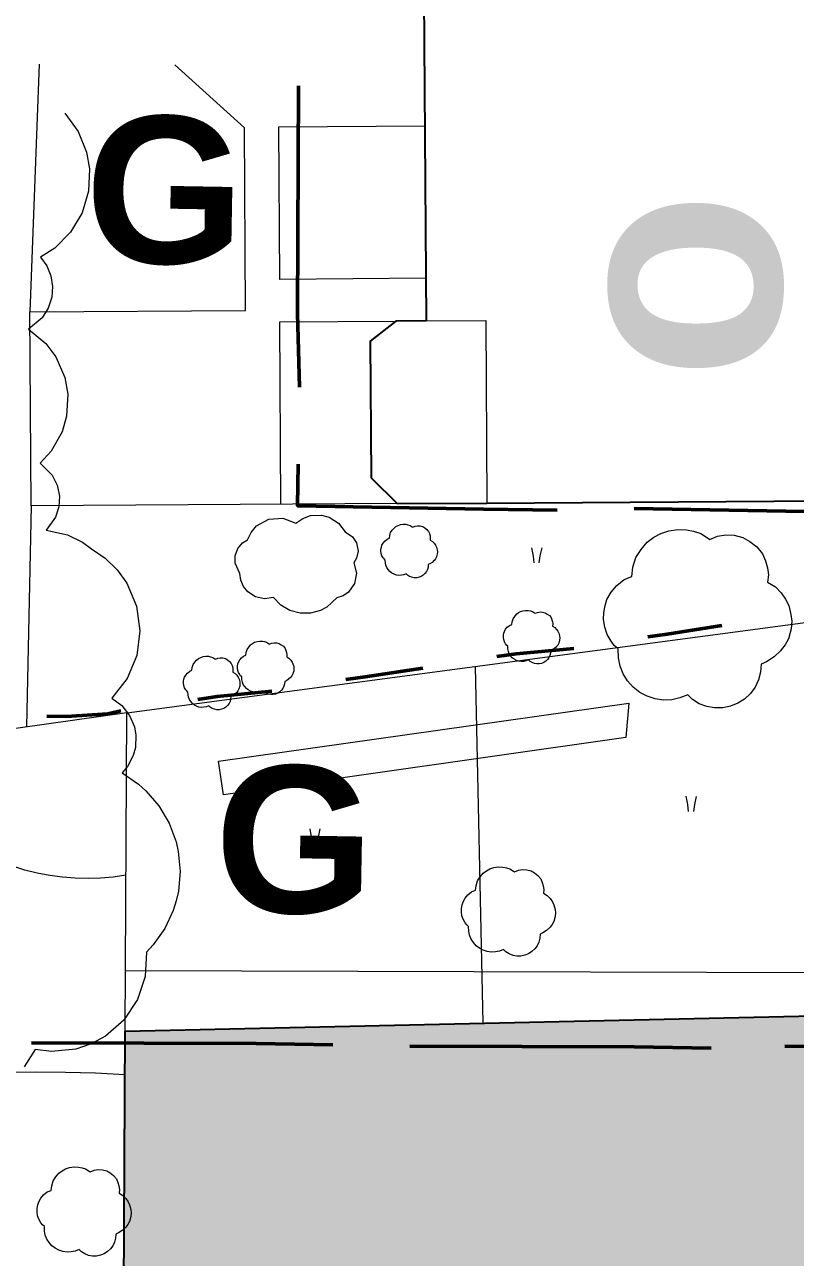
# Model space of a CAD drawing. Header units: metres. Extents: x -208 to 1512, y -277 to 123.
# Drawn here: x 781.78 to 802.21, y 44.93 to 77.62 of the extents above; entities that cross this region are included whole.
import ezdxf

# ---------------------------------------------------------------- set-up
doc = ezdxf.new("R2010")
doc.units = ezdxf.units.M
doc.header["$MEASUREMENT"] = 0
for name, color, linetype in [('725 Nachbarbebauung', 7, 'Continuous'), ('740_WienGV_Flwd-Bebauungsplan', 7, 'Continuous'), ('740_WienGV_Flwd-Bebauungsplan Text', 7, 'Continuous'), ('740_WienGV_L_Baum_ -gruppen_ Grünflächen', 7, 'Continuous'), ('740_WienGV_L_Böschungskante', 7, 'Continuous'), ('740_WienGV_L_Gebäude', 7, 'Continuous'), ('740_WienGV_L_Mauer_Sockel', 7, 'Continuous')]:
    doc.layers.add(name, color=color, linetype=linetype)
doc.styles.add('ERSTELLTER_STIL_12', font='arial.ttf', dxfattribs={"width": 1.000059})
doc.styles.add('ERSTELLTER_STIL_13', font='arial.ttf', dxfattribs={"width": 0.999942})

# ---------------------------------------------------------------- blocks, each defined once
blk = doc.blocks.new('Decke_109_5', base_point=(784.443, 50.928))
at = {"layer": '725 Nachbarbebauung', "linetype": 'Continuous', "lineweight": 0, "true_color": 0x1f1f1f}
blk.add_hatch(color=250, dxfattribs=at).paths.add_polyline_path([(784.443, 50.928), (784.377, 38.881), (806.436, 38.825), (822.166, 38.786), (822.212, 51.77), (806.667, 51.424)])
at = {"layer": '725 Nachbarbebauung', "color": 8, "linetype": 'Continuous', "lineweight": 13, "flags": 128}
blk.add_lwpolyline([(784.443, 50.928), (784.377, 38.881), (806.436, 38.825), (822.166, 38.786), (822.212, 51.77), (806.667, 51.424)], close=True, dxfattribs=at)
blk = doc.blocks.new('GI00131_ATT627(WIESE)0[560]_5', base_point=(799.448, 56.953))
at = {"layer": '740_WienGV_L_Baum_ -gruppen_ Grünflächen', "color": 252, "linetype": 'Continuous', "lineweight": 13, "true_color": 0x949494}
for p, q in [((799.311, 57.155), (799.351, 56.934)), ((799.351, 56.934), (799.372, 56.754)), ((799.516, 56.751), (799.543, 56.937)), ((799.543, 56.937), (799.592, 57.15))]:
    blk.add_line(p, q, dxfattribs=at)
blk = doc.blocks.new('GI00131_ATT627(WIESE)0[561]_5', base_point=(795.353, 63.546))
at = {"layer": '740_WienGV_L_Baum_ -gruppen_ Grünflächen', "color": 252, "linetype": 'Continuous', "lineweight": 13, "true_color": 0x949494}
for p, q in [((795.216, 63.748), (795.256, 63.527)), ((795.256, 63.527), (795.277, 63.347)), ((795.421, 63.344), (795.448, 63.53)), ((795.448, 63.53), (795.497, 63.743))]:
    blk.add_line(p, q, dxfattribs=at)
blk = doc.blocks.new('GI00131_ATT627(WIESE)0[563]_5', base_point=(789.471, 56.091))
at = {"layer": '740_WienGV_L_Baum_ -gruppen_ Grünflächen', "color": 252, "linetype": 'Continuous', "lineweight": 13, "true_color": 0x949494}
for p, q in [((789.335, 56.294), (789.375, 56.073)), ((789.567, 56.075), (789.615, 56.289)), ((789.375, 56.073), (789.395, 55.893)), ((789.539, 55.89), (789.567, 56.075))]:
    blk.add_line(p, q, dxfattribs=at)
blk = doc.blocks.new('GI0007_ATT22(LAUB)0[573]_5', base_point=(795.219, 61.377))
at = {"layer": '740_WienGV_L_Baum_ -gruppen_ Grünflächen', "color": 252, "linetype": 'Continuous', "lineweight": 13, "true_color": 0x949494}
for p, q in [((794.694, 61.713), (794.703, 61.786)), ((794.703, 61.786), (794.726, 61.864)), ((794.726, 61.864), (794.77, 61.928)), ((794.77, 61.928), (794.816, 61.986)), ((794.816, 61.986), (794.868, 62.026)), ((794.868, 62.026), (794.924, 62.056)), ((794.924, 62.056), (794.988, 62.076)), ((794.988, 62.076), (795.059, 62.087)), ((795.059, 62.087), (795.13, 62.084)), ((795.13, 62.084), (795.185, 62.073)), ((795.185, 62.073), (795.242, 62.055)), ((795.242, 62.055), (795.297, 62.02)), ((795.297, 62.02), (795.314, 62.008)), ((795.314, 62.008), (795.376, 62.033)), ((795.376, 62.033), (795.443, 62.044)), ((795.443, 62.044), (795.51, 62.041)), ((795.51, 62.041), (795.579, 62.022)), ((795.579, 62.022), (795.634, 61.99)), ((795.634, 61.99), (795.688, 61.948)), ((795.688, 61.948), (795.733, 61.894)), ((795.733, 61.894), (795.757, 61.838)), ((795.757, 61.838), (795.773, 61.782)), ((794.471, 61.426), (794.482, 61.481)), ((794.482, 61.481), (794.496, 61.529)), ((794.496, 61.529), (794.53, 61.588)), ((794.53, 61.588), (794.574, 61.641)), ((794.574, 61.641), (794.633, 61.688)), ((794.633, 61.688), (794.694, 61.713)), ((795.773, 61.782), (795.78, 61.726)), ((795.78, 61.726), (795.775, 61.667)), ((795.775, 61.667), (795.836, 61.631)), ((795.836, 61.631), (795.882, 61.583)), ((795.882, 61.583), (795.917, 61.532)), ((795.917, 61.532), (795.942, 61.481)), ((795.942, 61.481), (795.96, 61.411)), ((794.47, 61.371), (794.471, 61.426)), ((794.479, 61.31), (794.47, 61.371)), ((794.498, 61.252), (794.479, 61.31)), ((794.53, 61.198), (794.498, 61.252)), ((794.554, 61.164), (794.53, 61.198)), ((794.585, 61.137), (794.554, 61.164)), ((794.588, 61.065), (794.585, 61.137)), ((795.913, 61.168), (795.882, 61.128)), ((795.939, 61.218), (795.913, 61.168)), ((795.961, 61.295), (795.939, 61.218)), ((795.96, 61.411), (795.966, 61.357)), ((795.966, 61.357), (795.961, 61.295)), ((794.601, 61), (794.588, 61.065)), ((794.626, 60.938), (794.601, 61)), ((794.661, 60.882), (794.626, 60.938)), ((794.706, 60.832), (794.661, 60.882)), ((794.757, 60.791), (794.706, 60.832)), ((795.675, 60.832), (795.638, 60.781)), ((795.703, 60.889), (795.675, 60.832)), ((795.719, 60.951), (795.703, 60.889)), ((795.724, 61.015), (795.719, 60.951)), ((795.766, 61.034), (795.724, 61.015)), ((795.826, 61.073), (795.766, 61.034)), ((795.877, 61.121), (795.826, 61.073)), ((795.882, 61.128), (795.877, 61.121)), ((794.816, 60.76), (794.757, 60.791)), ((794.88, 60.739), (794.816, 60.76)), ((794.946, 60.729), (794.88, 60.739)), ((795.012, 60.733), (794.946, 60.729)), ((795.077, 60.746), (795.012, 60.733)), ((795.14, 60.772), (795.077, 60.746)), ((795.177, 60.734), (795.14, 60.772)), ((795.231, 60.701), (795.177, 60.734)), ((795.291, 60.678), (795.231, 60.701)), ((795.353, 60.667), (795.291, 60.678)), ((795.417, 60.668), (795.353, 60.667)), ((795.479, 60.68), (795.417, 60.668)), ((795.538, 60.704), (795.479, 60.68)), ((795.591, 60.738), (795.538, 60.704)), ((795.638, 60.781), (795.591, 60.738))]:
    blk.add_line(p, q, dxfattribs=at)
blk = doc.blocks.new('GI0007_ATT22(LAUB)0[574]_5', base_point=(788.168, 60.562))
at = {"layer": '740_WienGV_L_Baum_ -gruppen_ Grünflächen', "color": 252, "linetype": 'Continuous', "lineweight": 13, "true_color": 0x949494}
for p, q in [((787.719, 61.113), (787.766, 61.171)), ((787.766, 61.171), (787.818, 61.211)), ((787.818, 61.211), (787.874, 61.241)), ((787.874, 61.241), (787.938, 61.261)), ((787.938, 61.261), (788.009, 61.272)), ((788.009, 61.272), (788.08, 61.269)), ((788.08, 61.269), (788.135, 61.258)), ((788.135, 61.258), (788.192, 61.24)), ((788.192, 61.24), (788.247, 61.205)), ((788.247, 61.205), (788.264, 61.193)), ((788.264, 61.193), (788.326, 61.218)), ((788.326, 61.218), (788.392, 61.229)), ((788.392, 61.229), (788.46, 61.226)), ((788.46, 61.226), (788.529, 61.207)), ((788.529, 61.207), (788.583, 61.175)), ((788.583, 61.175), (788.638, 61.133)), ((788.638, 61.133), (788.683, 61.079)), ((787.48, 60.773), (787.524, 60.826)), ((787.524, 60.826), (787.583, 60.873)), ((787.583, 60.873), (787.644, 60.898)), ((787.644, 60.898), (787.653, 60.971)), ((787.653, 60.971), (787.676, 61.049)), ((787.676, 61.049), (787.719, 61.113)), ((788.683, 61.079), (788.706, 61.023)), ((788.706, 61.023), (788.723, 60.967)), ((788.723, 60.967), (788.73, 60.911)), ((788.73, 60.911), (788.725, 60.852)), ((788.725, 60.852), (788.786, 60.817)), ((788.786, 60.817), (788.832, 60.768)), ((787.42, 60.556), (787.421, 60.611)), ((787.429, 60.495), (787.42, 60.556)), ((787.421, 60.611), (787.432, 60.666)), ((787.448, 60.437), (787.429, 60.495)), ((787.432, 60.666), (787.445, 60.714)), ((787.445, 60.714), (787.48, 60.773)), ((788.832, 60.768), (788.867, 60.717)), ((788.867, 60.717), (788.892, 60.666)), ((788.911, 60.48), (788.889, 60.403)), ((788.892, 60.666), (788.91, 60.596)), ((788.91, 60.596), (788.916, 60.542)), ((788.916, 60.542), (788.911, 60.48)), ((787.48, 60.383), (787.448, 60.437)), ((787.504, 60.349), (787.48, 60.383)), ((787.535, 60.322), (787.504, 60.349)), ((787.538, 60.25), (787.535, 60.322)), ((787.551, 60.185), (787.538, 60.25)), ((787.575, 60.123), (787.551, 60.185)), ((788.674, 60.2), (788.669, 60.136)), ((788.716, 60.219), (788.674, 60.2)), ((788.776, 60.258), (788.716, 60.219)), ((788.827, 60.306), (788.776, 60.258)), ((788.832, 60.313), (788.827, 60.306)), ((788.863, 60.353), (788.832, 60.313)), ((788.889, 60.403), (788.863, 60.353)), ((787.611, 60.067), (787.575, 60.123)), ((787.656, 60.017), (787.611, 60.067)), ((787.707, 59.976), (787.656, 60.017)), ((787.766, 59.945), (787.707, 59.976)), ((787.83, 59.924), (787.766, 59.945)), ((787.896, 59.915), (787.83, 59.924)), ((787.962, 59.918), (787.896, 59.915)), ((788.027, 59.931), (787.962, 59.918)), ((788.09, 59.957), (788.027, 59.931)), ((788.127, 59.919), (788.09, 59.957)), ((788.181, 59.886), (788.127, 59.919)), ((788.24, 59.863), (788.181, 59.886)), ((788.303, 59.852), (788.24, 59.863)), ((788.367, 59.853), (788.303, 59.852)), ((788.429, 59.865), (788.367, 59.853)), ((788.488, 59.889), (788.429, 59.865)), ((788.541, 59.923), (788.488, 59.889)), ((788.588, 59.966), (788.541, 59.923)), ((788.625, 60.017), (788.588, 59.966)), ((788.653, 60.074), (788.625, 60.017)), ((788.669, 60.136), (788.653, 60.074))]:
    blk.add_line(p, q, dxfattribs=at)
blk = doc.blocks.new('GI0007_ATT22(LAUB)0[575]_5', base_point=(786.739, 60.161))
at = {"layer": '740_WienGV_L_Baum_ -gruppen_ Grünflächen', "color": 252, "linetype": 'Continuous', "lineweight": 13, "true_color": 0x949494}
for p, q in [((786.337, 60.77), (786.389, 60.81)), ((786.389, 60.81), (786.445, 60.84)), ((786.445, 60.84), (786.508, 60.86)), ((786.508, 60.86), (786.58, 60.871)), ((786.58, 60.871), (786.65, 60.868)), ((786.65, 60.868), (786.705, 60.857)), ((786.705, 60.857), (786.763, 60.839)), ((786.763, 60.839), (786.817, 60.804)), ((786.834, 60.792), (786.897, 60.818)), ((786.897, 60.818), (786.963, 60.828)), ((786.963, 60.828), (787.03, 60.825)), ((787.03, 60.825), (787.099, 60.806)), ((787.099, 60.806), (787.154, 60.775)), ((786.153, 60.472), (786.214, 60.497)), ((786.214, 60.497), (786.223, 60.57)), ((786.223, 60.57), (786.246, 60.648)), ((786.246, 60.648), (786.29, 60.712)), ((786.29, 60.712), (786.337, 60.77)), ((786.817, 60.804), (786.834, 60.792)), ((787.154, 60.775), (787.209, 60.732)), ((787.209, 60.732), (787.253, 60.678)), ((787.253, 60.678), (787.277, 60.622)), ((787.277, 60.622), (787.293, 60.566)), ((787.293, 60.566), (787.3, 60.511)), ((787.3, 60.511), (787.295, 60.451)), ((785.991, 60.155), (785.992, 60.21)), ((785.999, 60.094), (785.991, 60.155)), ((785.992, 60.21), (786.002, 60.266)), ((786.002, 60.266), (786.016, 60.313)), ((786.016, 60.313), (786.05, 60.372)), ((786.05, 60.372), (786.095, 60.425)), ((786.095, 60.425), (786.153, 60.472)), ((787.295, 60.451), (787.356, 60.416)), ((787.356, 60.416), (787.402, 60.367)), ((787.402, 60.367), (787.438, 60.316)), ((787.438, 60.316), (787.462, 60.265)), ((787.462, 60.265), (787.48, 60.195)), ((787.48, 60.195), (787.487, 60.141)), ((786.018, 60.036), (785.999, 60.094)), ((786.05, 59.982), (786.018, 60.036)), ((786.074, 59.949), (786.05, 59.982)), ((786.106, 59.921), (786.074, 59.949)), ((786.109, 59.849), (786.106, 59.921)), ((786.121, 59.784), (786.109, 59.849)), ((787.346, 59.857), (787.287, 59.819)), ((787.397, 59.905), (787.346, 59.857)), ((787.403, 59.912), (787.397, 59.905)), ((787.433, 59.952), (787.403, 59.912)), ((787.46, 60.002), (787.433, 59.952)), ((787.481, 60.08), (787.46, 60.002)), ((787.487, 60.141), (787.481, 60.08)), ((786.146, 59.722), (786.121, 59.784)), ((786.181, 59.666), (786.146, 59.722)), ((786.226, 59.616), (786.181, 59.666)), ((786.278, 59.575), (786.226, 59.616)), ((786.337, 59.544), (786.278, 59.575)), ((786.4, 59.523), (786.337, 59.544)), ((786.466, 59.514), (786.4, 59.523)), ((786.532, 59.517), (786.466, 59.514)), ((786.598, 59.53), (786.532, 59.517)), ((786.66, 59.556), (786.598, 59.53)), ((786.698, 59.518), (786.66, 59.556)), ((786.752, 59.485), (786.698, 59.518)), ((787.112, 59.522), (787.059, 59.488)), ((787.158, 59.565), (787.112, 59.522)), ((787.196, 59.617), (787.158, 59.565)), ((787.223, 59.674), (787.196, 59.617)), ((787.239, 59.735), (787.223, 59.674)), ((787.245, 59.799), (787.239, 59.735)), ((787.287, 59.819), (787.245, 59.799)), ((786.811, 59.463), (786.752, 59.485)), ((786.874, 59.451), (786.811, 59.463)), ((786.938, 59.452), (786.874, 59.451)), ((787, 59.464), (786.938, 59.452)), ((787.059, 59.488), (787, 59.464))]:
    blk.add_line(p, q, dxfattribs=at)
blk = doc.blocks.new('GI0007_ATT22(LAUB)0[577]_5', base_point=(791.972, 63.662))
at = {"layer": '740_WienGV_L_Baum_ -gruppen_ Grünflächen', "color": 252, "linetype": 'Continuous', "lineweight": 13, "true_color": 0x949494}
for p, q in [((791.456, 64.07), (791.479, 64.149)), ((791.479, 64.149), (791.523, 64.213)), ((791.523, 64.213), (791.57, 64.271)), ((791.57, 64.271), (791.622, 64.311)), ((791.622, 64.311), (791.678, 64.34)), ((791.678, 64.34), (791.741, 64.361)), ((791.741, 64.361), (791.813, 64.372)), ((791.813, 64.372), (791.883, 64.369)), ((791.883, 64.369), (791.938, 64.358)), ((791.938, 64.358), (791.996, 64.34)), ((791.996, 64.34), (792.05, 64.305)), ((792.05, 64.305), (792.067, 64.293)), ((792.067, 64.293), (792.13, 64.318)), ((792.13, 64.318), (792.196, 64.329)), ((792.196, 64.329), (792.263, 64.325)), ((792.263, 64.325), (792.332, 64.307)), ((792.332, 64.307), (792.387, 64.275)), ((792.387, 64.275), (792.442, 64.233)), ((792.442, 64.233), (792.486, 64.178)), ((792.486, 64.178), (792.51, 64.123)), ((792.51, 64.123), (792.526, 64.067)), ((791.225, 63.711), (791.235, 63.766)), ((791.235, 63.766), (791.249, 63.814)), ((791.249, 63.814), (791.283, 63.873)), ((791.283, 63.873), (791.328, 63.926)), ((791.328, 63.926), (791.386, 63.973)), ((791.386, 63.973), (791.447, 63.998)), ((791.447, 63.998), (791.456, 64.07)), ((792.526, 64.067), (792.533, 64.011)), ((792.533, 64.011), (792.528, 63.952)), ((792.528, 63.952), (792.589, 63.916)), ((792.589, 63.916), (792.635, 63.867)), ((792.635, 63.867), (792.671, 63.817)), ((792.671, 63.817), (792.695, 63.766)), ((792.695, 63.766), (792.713, 63.695)), ((791.224, 63.656), (791.225, 63.711)), ((791.232, 63.595), (791.224, 63.656)), ((791.251, 63.537), (791.232, 63.595)), ((791.283, 63.483), (791.251, 63.537)), ((791.307, 63.449), (791.283, 63.483)), ((791.339, 63.422), (791.307, 63.449)), ((791.342, 63.349), (791.339, 63.422)), ((792.666, 63.453), (792.636, 63.413)), ((792.693, 63.503), (792.666, 63.453)), ((792.714, 63.58), (792.693, 63.503)), ((792.713, 63.695), (792.72, 63.642)), ((792.72, 63.642), (792.714, 63.58)), ((791.354, 63.285), (791.342, 63.349)), ((791.379, 63.223), (791.354, 63.285)), ((791.414, 63.167), (791.379, 63.223)), ((791.459, 63.117), (791.414, 63.167)), ((791.511, 63.075), (791.459, 63.117)), ((792.429, 63.117), (792.391, 63.066)), ((792.456, 63.174), (792.429, 63.117)), ((792.472, 63.236), (792.456, 63.174)), ((792.478, 63.3), (792.472, 63.236)), ((792.52, 63.319), (792.478, 63.3)), ((792.579, 63.358), (792.52, 63.319)), ((792.63, 63.406), (792.579, 63.358)), ((792.636, 63.413), (792.63, 63.406)), ((791.57, 63.044), (791.511, 63.075)), ((791.633, 63.024), (791.57, 63.044)), ((791.699, 63.014), (791.633, 63.024)), ((791.765, 63.017), (791.699, 63.014)), ((791.831, 63.031), (791.765, 63.017)), ((791.893, 63.057), (791.831, 63.031)), ((791.931, 63.019), (791.893, 63.057)), ((791.985, 62.986), (791.931, 63.019)), ((792.044, 62.963), (791.985, 62.986)), ((792.107, 62.951), (792.044, 62.963)), ((792.171, 62.952), (792.107, 62.951)), ((792.233, 62.965), (792.171, 62.952)), ((792.292, 62.989), (792.233, 62.965)), ((792.345, 63.023), (792.292, 62.989)), ((792.391, 63.066), (792.345, 63.023))]:
    blk.add_line(p, q, dxfattribs=at)
blk = doc.blocks.new('GI0007_ATT22(LAUB)0[591]_5', base_point=(783.355, 46.145))
at = {"layer": '740_WienGV_L_Baum_ -gruppen_ Grünflächen', "color": 252, "linetype": 'Continuous', "lineweight": 13, "true_color": 0x949494}
for p, q in [((782.607, 47.065), (782.685, 47.161)), ((782.685, 47.161), (782.771, 47.227)), ((782.771, 47.227), (782.865, 47.277)), ((782.865, 47.277), (782.97, 47.31)), ((782.97, 47.31), (783.09, 47.329)), ((783.09, 47.329), (783.207, 47.324)), ((783.207, 47.324), (783.299, 47.306)), ((783.299, 47.306), (783.394, 47.276)), ((783.394, 47.276), (783.486, 47.217)), ((783.486, 47.217), (783.514, 47.197)), ((783.514, 47.197), (783.618, 47.24)), ((783.618, 47.24), (783.728, 47.257)), ((783.728, 47.257), (783.84, 47.252)), ((783.84, 47.252), (783.955, 47.221)), ((783.955, 47.221), (784.046, 47.168)), ((784.046, 47.168), (784.138, 47.097)), ((784.138, 47.097), (784.212, 47.007)), ((782.481, 46.706), (782.496, 46.827)), ((782.496, 46.827), (782.533, 46.957)), ((782.533, 46.957), (782.607, 47.065)), ((784.212, 47.007), (784.252, 46.913)), ((784.252, 46.913), (784.278, 46.821)), ((784.278, 46.821), (784.291, 46.728)), ((782.15, 46.399), (782.207, 46.498)), ((782.207, 46.498), (782.281, 46.585)), ((782.281, 46.585), (782.379, 46.663)), ((782.379, 46.663), (782.481, 46.706)), ((784.291, 46.728), (784.282, 46.629)), ((784.282, 46.629), (784.384, 46.57)), ((784.384, 46.57), (784.461, 46.488)), ((784.461, 46.488), (784.52, 46.404)), ((782.108, 46.135), (782.109, 46.227)), ((782.122, 46.034), (782.108, 46.135)), ((782.109, 46.227), (782.127, 46.32)), ((782.127, 46.32), (782.15, 46.399)), ((784.52, 46.404), (784.561, 46.319)), ((784.561, 46.319), (784.59, 46.202)), ((784.59, 46.202), (784.601, 46.112)), ((784.601, 46.112), (784.592, 46.01)), ((782.154, 45.937), (782.122, 46.034)), ((782.207, 45.847), (782.154, 45.937)), ((782.247, 45.791), (782.207, 45.847)), ((782.3, 45.746), (782.247, 45.791)), ((784.512, 45.798), (784.461, 45.731)), ((784.556, 45.88), (784.512, 45.798)), ((784.592, 46.01), (784.556, 45.88)), ((782.305, 45.625), (782.3, 45.746)), ((782.326, 45.518), (782.305, 45.625)), ((782.367, 45.414), (782.326, 45.518)), ((784.198, 45.542), (784.189, 45.436)), ((784.268, 45.575), (784.198, 45.542)), ((784.367, 45.639), (784.268, 45.575)), ((784.452, 45.719), (784.367, 45.639)), ((784.461, 45.731), (784.452, 45.719)), ((782.425, 45.32), (782.367, 45.414)), ((782.5, 45.237), (782.425, 45.32)), ((782.586, 45.168), (782.5, 45.237)), ((782.685, 45.117), (782.586, 45.168)), ((782.791, 45.083), (782.685, 45.117)), ((783.224, 45.137), (783.12, 45.094)), ((783.286, 45.074), (783.224, 45.137)), ((784.054, 45.152), (783.976, 45.081)), ((784.116, 45.238), (784.054, 45.152)), ((784.162, 45.333), (784.116, 45.238)), ((784.189, 45.436), (784.162, 45.333)), ((782.901, 45.066), (782.791, 45.083)), ((783.011, 45.072), (782.901, 45.066)), ((783.12, 45.094), (783.011, 45.072)), ((783.376, 45.019), (783.286, 45.074)), ((783.475, 44.981), (783.376, 45.019)), ((783.579, 44.962), (783.475, 44.981)), ((783.686, 44.963), (783.579, 44.962)), ((783.79, 44.984), (783.686, 44.963)), ((783.888, 45.023), (783.79, 44.984)), ((783.976, 45.081), (783.888, 45.023))]:
    blk.add_line(p, q, dxfattribs=at)
blk = doc.blocks.new('GI0007_ATT22(LAUB)0[593]_5', base_point=(794.605, 54.101))
at = {"layer": '740_WienGV_L_Baum_ -gruppen_ Grünflächen', "color": 252, "linetype": 'Continuous', "lineweight": 13, "true_color": 0x949494}
for p, q in [((794.114, 55.233), (794.22, 55.266)), ((794.22, 55.266), (794.339, 55.286)), ((794.339, 55.286), (794.456, 55.28)), ((794.456, 55.28), (794.549, 55.262)), ((794.549, 55.262), (794.644, 55.232)), ((793.783, 54.914), (793.856, 55.021)), ((793.856, 55.021), (793.934, 55.117)), ((793.934, 55.117), (794.021, 55.183)), ((794.021, 55.183), (794.114, 55.233)), ((794.644, 55.232), (794.735, 55.173)), ((794.735, 55.173), (794.763, 55.153)), ((794.763, 55.153), (794.867, 55.196)), ((794.867, 55.196), (794.978, 55.213)), ((794.978, 55.213), (795.09, 55.208)), ((795.09, 55.208), (795.205, 55.177)), ((795.205, 55.177), (795.296, 55.124)), ((795.296, 55.124), (795.387, 55.053)), ((795.387, 55.053), (795.462, 54.963)), ((795.462, 54.963), (795.501, 54.87)), ((793.531, 54.541), (793.628, 54.62)), ((793.628, 54.62), (793.731, 54.662)), ((793.731, 54.662), (793.745, 54.783)), ((793.745, 54.783), (793.783, 54.914)), ((795.501, 54.87), (795.528, 54.777)), ((795.528, 54.777), (795.541, 54.684)), ((795.541, 54.684), (795.532, 54.585)), ((793.359, 54.184), (793.377, 54.276)), ((793.377, 54.276), (793.4, 54.355)), ((793.4, 54.355), (793.457, 54.454)), ((793.457, 54.454), (793.531, 54.541)), ((795.532, 54.585), (795.634, 54.526)), ((795.634, 54.526), (795.71, 54.445)), ((795.71, 54.445), (795.769, 54.36)), ((795.769, 54.36), (795.81, 54.276)), ((795.81, 54.276), (795.84, 54.158)), ((793.357, 54.091), (793.359, 54.184)), ((793.372, 53.99), (793.357, 54.091)), ((793.404, 53.893), (793.372, 53.99)), ((795.842, 53.966), (795.806, 53.837)), ((795.84, 54.158), (795.851, 54.069)), ((795.851, 54.069), (795.842, 53.966)), ((793.457, 53.803), (793.404, 53.893)), ((793.497, 53.747), (793.457, 53.803)), ((793.549, 53.702), (793.497, 53.747)), ((793.554, 53.581), (793.549, 53.702)), ((795.702, 53.675), (795.617, 53.595)), ((795.711, 53.687), (795.702, 53.675)), ((795.762, 53.754), (795.711, 53.687)), ((795.806, 53.837), (795.762, 53.754)), ((793.575, 53.474), (793.554, 53.581)), ((793.616, 53.37), (793.575, 53.474)), ((793.675, 53.277), (793.616, 53.37)), ((795.412, 53.289), (795.366, 53.194)), ((795.439, 53.392), (795.412, 53.289)), ((795.448, 53.498), (795.439, 53.392)), ((795.518, 53.531), (795.448, 53.498)), ((795.617, 53.595), (795.518, 53.531)), ((793.75, 53.194), (793.675, 53.277)), ((793.836, 53.124), (793.75, 53.194)), ((793.934, 53.073), (793.836, 53.124)), ((794.04, 53.039), (793.934, 53.073)), ((794.15, 53.023), (794.04, 53.039)), ((794.261, 53.028), (794.15, 53.023)), ((794.369, 53.051), (794.261, 53.028)), ((794.473, 53.093), (794.369, 53.051)), ((794.536, 53.03), (794.473, 53.093)), ((794.626, 52.975), (794.536, 53.03)), ((794.725, 52.937), (794.626, 52.975)), ((795.138, 52.98), (795.039, 52.941)), ((795.226, 53.037), (795.138, 52.98)), ((795.304, 53.108), (795.226, 53.037)), ((795.366, 53.194), (795.304, 53.108)), ((794.829, 52.918), (794.725, 52.937)), ((794.936, 52.919), (794.829, 52.918)), ((795.039, 52.941), (794.936, 52.919))]:
    blk.add_line(p, q, dxfattribs=at)
blk = doc.blocks.new('GI0007_ATT22(LAUB)0[598]_5', base_point=(799.622, 61.865))
at = {"layer": '740_WienGV_L_Baum_ -gruppen_ Grünflächen', "color": 252, "linetype": 'Continuous', "lineweight": 13, "true_color": 0x949494}
for p, q in [((798.454, 64.029), (798.641, 64.128)), ((798.641, 64.128), (798.852, 64.195)), ((798.852, 64.195), (799.091, 64.234)), ((799.091, 64.234), (799.325, 64.222)), ((799.325, 64.222), (799.51, 64.187)), ((799.51, 64.187), (799.701, 64.127)), ((799.701, 64.127), (799.883, 64.009)), ((800.147, 64.054), (800.368, 64.089)), ((800.368, 64.089), (800.592, 64.078)), ((800.592, 64.078), (800.822, 64.017)), ((798.125, 63.704), (798.281, 63.897)), ((798.281, 63.897), (798.454, 64.029)), ((799.883, 64.009), (799.939, 63.969)), ((799.939, 63.969), (800.147, 64.054)), ((800.822, 64.017), (801.005, 63.911)), ((801.005, 63.911), (801.187, 63.769)), ((801.187, 63.769), (801.337, 63.588)), ((797.903, 63.228), (797.979, 63.49)), ((797.979, 63.49), (798.125, 63.704)), ((801.337, 63.588), (801.415, 63.402)), ((797.874, 62.987), (797.903, 63.228)), ((801.415, 63.402), (801.469, 63.216)), ((801.469, 63.216), (801.494, 63.031)), ((797.475, 62.745), (797.669, 62.902)), ((797.669, 62.902), (797.874, 62.987)), ((801.494, 63.031), (801.476, 62.832)), ((801.476, 62.832), (801.68, 62.714)), ((797.212, 62.373), (797.326, 62.57)), ((797.326, 62.57), (797.475, 62.745)), ((801.68, 62.714), (801.833, 62.552)), ((801.833, 62.552), (801.951, 62.382)), ((797.131, 62.03), (797.166, 62.214)), ((797.166, 62.214), (797.212, 62.373)), ((801.951, 62.382), (802.033, 62.214)), ((802.033, 62.214), (802.093, 61.978)), ((797.127, 61.845), (797.131, 62.03)), ((797.156, 61.642), (797.127, 61.845)), ((802.093, 61.978), (802.115, 61.8)), ((802.115, 61.8), (802.097, 61.594)), ((797.22, 61.449), (797.156, 61.642)), ((802.097, 61.594), (802.024, 61.336)), ((797.327, 61.269), (797.22, 61.449)), ((797.406, 61.157), (797.327, 61.269)), ((797.511, 61.067), (797.406, 61.157)), ((801.936, 61.17), (801.834, 61.037)), ((802.024, 61.336), (801.936, 61.17)), ((797.521, 60.825), (797.511, 61.067)), ((797.563, 60.611), (797.521, 60.825)), ((801.646, 60.852), (801.448, 60.724)), ((801.816, 61.013), (801.646, 60.852)), ((801.834, 61.037), (801.816, 61.013)), ((797.645, 60.403), (797.563, 60.611)), ((801.308, 60.659), (801.29, 60.446)), ((801.448, 60.724), (801.308, 60.659)), ((797.762, 60.216), (797.645, 60.403)), ((797.912, 60.05), (797.762, 60.216)), ((801.236, 60.241), (801.144, 60.051)), ((801.29, 60.446), (801.236, 60.241)), ((798.084, 59.911), (797.912, 60.05)), ((798.281, 59.808), (798.084, 59.911)), ((799.359, 59.849), (799.151, 59.764)), ((799.485, 59.722), (799.359, 59.849)), ((801.02, 59.879), (800.864, 59.736)), ((801.144, 60.051), (801.02, 59.879)), ((798.493, 59.74), (798.281, 59.808)), ((798.713, 59.708), (798.493, 59.74)), ((798.934, 59.718), (798.713, 59.708)), ((799.151, 59.764), (798.934, 59.718)), ((799.664, 59.612), (799.485, 59.722)), ((799.862, 59.537), (799.664, 59.612)), ((800.071, 59.498), (799.862, 59.537)), ((800.284, 59.501), (800.071, 59.498)), ((800.491, 59.544), (800.284, 59.501)), ((800.688, 59.622), (800.491, 59.544)), ((800.864, 59.736), (800.688, 59.622))]:
    blk.add_line(p, q, dxfattribs=at)

msp = doc.modelspace()

# ---------------------------------------------------------------- linework, layer by layer
at = {"layer": '740_WienGV_Flwd-Bebauungsplan', "color": 1, "linetype": 'Continuous', "lineweight": 50, "true_color": 0xfb0106}
for points in [[(789.037, 75.993), (789.016, 69.96)], [(789.016, 69.96), (789.067, 68.004)], [(789.031, 65.965), (789.012, 64.861), (793.94, 64.774)], [(793.94, 64.774), (795.894, 64.74)], [(797.934, 64.789), (803.967, 64.683)], [(798.811, 61.459), (798.3, 61.383)], [(800.26, 61.689), (798.811, 61.459)], [(794.807, 60.935), (794.296, 60.859)], [(796.339, 61.078), (794.807, 60.935)], [(792.336, 60.553), (790.802, 60.325)], [(790.802, 60.325), (790.291, 60.249)], [(788.331, 59.944), (786.883, 59.799)], [(786.883, 59.799), (786.372, 59.723)], [(782.88, 59.275), (782.37, 59.283)], [(784.327, 59.419), (783.986, 59.34), (782.88, 59.275)], [(781.963, 50.622), (787.912, 50.603)], [(787.912, 50.603), (789.951, 50.567)], [(791.99, 50.531), (797.939, 50.512)], [(797.939, 50.512), (799.978, 50.476)], [(801.933, 50.527), (806.521, 50.446)]]:
    msp.add_lwpolyline(points, dxfattribs=at)
at = {"layer": '740_WienGV_L_Baum_ -gruppen_ Grünflächen', "color": 72, "linetype": 'Continuous', "lineweight": 13, "true_color": 0x69e600}
msp.add_line((786.915, 58.088), (797.792, 59.623), dxfattribs=at)
at = {"layer": '740_WienGV_L_Baum_ -gruppen_ Grünflächen', "color": 252, "linetype": 'Continuous', "lineweight": 13, "true_color": 0x949494}
msp.add_line((806.686, 52.466), (784.451, 52.523), dxfattribs=at)
at = {"layer": '740_WienGV_L_Baum_ -gruppen_ Grünflächen', "color": 72, "linetype": 'Continuous', "lineweight": 13, "true_color": 0x69e600}
for points in [[(782.839, 75.27), (783.194, 74.789), (783.421, 74.237), (783.498, 73.797), (783.472, 73.2), (783.301, 72.629), (782.997, 72.116), (782.576, 71.693), (782.199, 71.451), (782.365, 71.221), (782.472, 70.958), (782.518, 70.678), (782.498, 70.395), (782.404, 70.102), (782.239, 69.841), (781.884, 69.546), (782.342, 69.165), (782.609, 68.807), (782.845, 68.262), (782.923, 67.821), (782.891, 67.24), (782.769, 66.821), (782.484, 66.313), (782.189, 65.99), (782.508, 65.675), (782.64, 65.407), (782.698, 65.114), (782.681, 64.831), (782.594, 64.561), (782.347, 64.217), (782.918, 64.086), (783.312, 63.891), (783.55, 63.721)], [(783.55, 63.721), (783.914, 63.473), (784.231, 63.165), (784.487, 62.807), (784.744, 62.198), (784.833, 61.544), (784.748, 60.889), (784.494, 60.279), (784.089, 59.757), (784.354, 59.561), (784.558, 59.301), (784.687, 58.996), (784.727, 58.78), (784.713, 58.45), (784.656, 58.237), (784.502, 57.945), (784.36, 57.776), (784.798, 57.479), (784.995, 57.302), (785.339, 56.901), (785.608, 56.446), (785.792, 55.951), (785.851, 55.692), (785.9, 55.165), (785.854, 54.639), (785.797, 54.38), (785.718, 54.128), (785.493, 53.65), (785.187, 53.217), (785.007, 53.023), (784.97, 52.377), (784.766, 51.763), (784.408, 51.223), (783.921, 50.797), (783.541, 50.59), (783.132, 50.453), (782.487, 50.387), (782.058, 50.439), (781.769, 49.985)], [(797.792, 59.623), (797.719, 58.714), (787.051, 57.191), (786.915, 58.088)]]:
    msp.add_lwpolyline(points, dxfattribs=at)
at = {"layer": '740_WienGV_L_Baum_ -gruppen_ Grünflächen', "color": 252, "linetype": 'Continuous', "lineweight": 13, "true_color": 0x949494}
for points in [[(792.413, 70.894), (792.411, 70.894), (788.54, 70.865), (788.514, 74.906), (792.385, 74.935)], [(788.57, 64.897), (788.539, 69.735), (791.62, 69.758)]]:
    msp.add_lwpolyline(points, dxfattribs=at)
at = {"layer": '740_WienGV_L_Baum_ -gruppen_ Grünflächen', "color": 72, "linetype": 'Continuous', "lineweight": 13, "true_color": 0x69e600}
msp.add_lwpolyline([(787.685, 63.953), (787.782, 64.156), (787.928, 64.326), (788.253, 64.507), (788.624, 64.532), (788.97, 64.396), (789.149, 64.524), (789.353, 64.6), (789.644, 64.613), (789.855, 64.557), (790.1, 64.399), (790.276, 64.167), (790.47, 64.038), (790.572, 63.882), (790.616, 63.654), (790.577, 63.472), (790.507, 63.35), (790.579, 63.076), (790.527, 62.798), (790.361, 62.568), (790.219, 62.474), (790.057, 62.419), (789.787, 62.168), (789.622, 62.082), (789.355, 62.01), (789.078, 62.011), (788.81, 62.085), (788.571, 62.227), (788.378, 62.425), (788.138, 62.394), (787.902, 62.447), (787.699, 62.579), (787.583, 62.719), (787.509, 62.885), (787.481, 63.065), (787.355, 63.335), (787.355, 63.535), (787.426, 63.723), (787.556, 63.875)], close=True, dxfattribs=at)
at = {"layer": '740_WienGV_L_Böschungskante', "color": 252, "linetype": 'Continuous', "lineweight": 13, "true_color": 0x949494}
for points in [[(784.466, 55.068), (784.46, 55.067), (784.128, 55.013), (783.788, 54.989), (783.458, 54.975), (783.118, 54.981), (782.778, 55.008), (782.449, 55.054), (782.11, 55.12), (781.781, 55.196), (781.463, 55.302)], [(784.436, 49.766), (784.432, 49.766), (783.653, 49.811), (782.863, 49.835), (782.073, 49.84), (781.293, 49.834), (780.503, 49.808), (779.722, 49.763), (778.93, 49.697), (778.148, 49.612), (777.607, 49.522), (777.055, 49.452), (776.504, 49.392), (775.953, 49.342), (775.403, 49.322), (774.852, 49.312), (774.303, 49.322), (774.301, 49.322)]]:
    msp.add_lwpolyline(points, dxfattribs=at)
at = {"layer": '740_WienGV_L_Gebäude', "color": 7, "linetype": 'Continuous', "lineweight": 25}
for p, q in [((792.351, 80.156), (792.42, 69.763)), ((791.651, 64.917), (794.032, 64.933))]:
    msp.add_line(p, q, dxfattribs=at)
for points in [[(792.42, 69.763), (791.62, 69.758), (790.94, 69.23), (790.964, 65.599), (791.651, 64.917)], [(794.032, 64.933), (802.904, 64.991), (805.873, 65.406)], [(806.436, 38.825), (784.377, 38.881), (784.443, 50.928), (806.667, 51.424)]]:
    msp.add_lwpolyline(points, dxfattribs=at)
at = {"layer": '740_WienGV_L_Gebäude', "color": 252, "linetype": 'Continuous', "lineweight": 13, "true_color": 0x949494}
msp.add_lwpolyline([(792.42, 69.763), (794.001, 69.774), (794.032, 64.933)], dxfattribs=at)
at = {"layer": '740_WienGV_L_Mauer_Sockel', "color": 252, "linetype": 'Continuous', "lineweight": 13, "true_color": 0x8a8a8a}
for p, q in [((784.488, 59.367), (806.867, 62.355)), ((784.443, 50.928), (784.488, 59.367))]:
    msp.add_line(p, q, dxfattribs=at)
at = {"layer": '740_WienGV_L_Mauer_Sockel', "color": 252, "linetype": 'Continuous', "lineweight": 13, "true_color": 0x949494}
msp.add_line((793.938, 51.141), (793.727, 60.601), dxfattribs=at)
for points in [[(782.166, 76.568), (781.913, 70.006), (787.634, 70.041), (787.603, 74.883), (785.764, 76.555)], [(791.651, 64.917), (781.948, 64.855), (781.913, 70.006)], [(781.948, 64.855), (781.831, 58.996), (781.831, 58.993)], [(784.488, 59.367), (748.58, 54.304), (748.565, 50.774)]]:
    msp.add_lwpolyline(points, dxfattribs=at)

# ---------------------------------------------------------------- block references
at = {"layer": '725 Nachbarbebauung', "color": 8, "linetype": 'Continuous', "lineweight": 13}
msp.add_blockref('Decke_109_5', (784.443, 50.928), dxfattribs=at)
at = {"layer": '740_WienGV_L_Baum_ -gruppen_ Grünflächen', "color": 72, "linetype": 'Continuous', "lineweight": 13, "true_color": 0x69e600}
for name, p in [('GI0007_ATT22(LAUB)0[577]_5', (791.972, 63.662)), ('GI0007_ATT22(LAUB)0[598]_5', (799.622, 61.865)), ('GI0007_ATT22(LAUB)0[573]_5', (795.219, 61.377)), ('GI0007_ATT22(LAUB)0[574]_5', (788.168, 60.562)), ('GI0007_ATT22(LAUB)0[575]_5', (786.739, 60.161)), ('GI0007_ATT22(LAUB)0[593]_5', (794.605, 54.101)), ('GI0007_ATT22(LAUB)0[591]_5', (783.355, 46.145))]:
    msp.add_blockref(name, p, dxfattribs=at)
at = {"layer": '740_WienGV_L_Baum_ -gruppen_ Grünflächen', "color": 252, "linetype": 'Continuous', "lineweight": 13, "true_color": 0x949494}
for name, p in [('GI00131_ATT627(WIESE)0[561]_5', (795.353, 63.546)), ('GI00131_ATT627(WIESE)0[560]_5', (799.448, 56.953)), ('GI00131_ATT627(WIESE)0[563]_5', (789.471, 56.091))]:
    msp.add_blockref(name, p, dxfattribs=at)

# ---------------------------------------------------------------- texts
at = {"layer": '740_WienGV_Flwd-Bebauungsplan Text', "color": 1, "linetype": 'Continuous', "lineweight": 0, "attachment_point": 7}
for s, insert, char_height, rotation, style in [('\\A1;{\\pql;\\fArial|b1|i0|c0|p0;\\W1.000059;G}', (783.345, 71.269), 3.90336, 358.9941, 'ERSTELLTER_STIL_12'), ('\\A1;{\\pql;\\fArial|b1|i0|c0|p0;\\W0.999942;o}', (797.223, 73.213), 5.88636, 269.9942, 'ERSTELLTER_STIL_13'), ('\\A1;{\\pql;\\fArial|b1|i0|c0|p0;\\W1.000059;G}', (786.782, 54.042), 3.90336, 358.9941, 'ERSTELLTER_STIL_12')]:
    msp.add_mtext(s, dxfattribs=dict(at, insert=insert, char_height=char_height, rotation=rotation, style=style))

doc.saveas('drawing.dxf')
